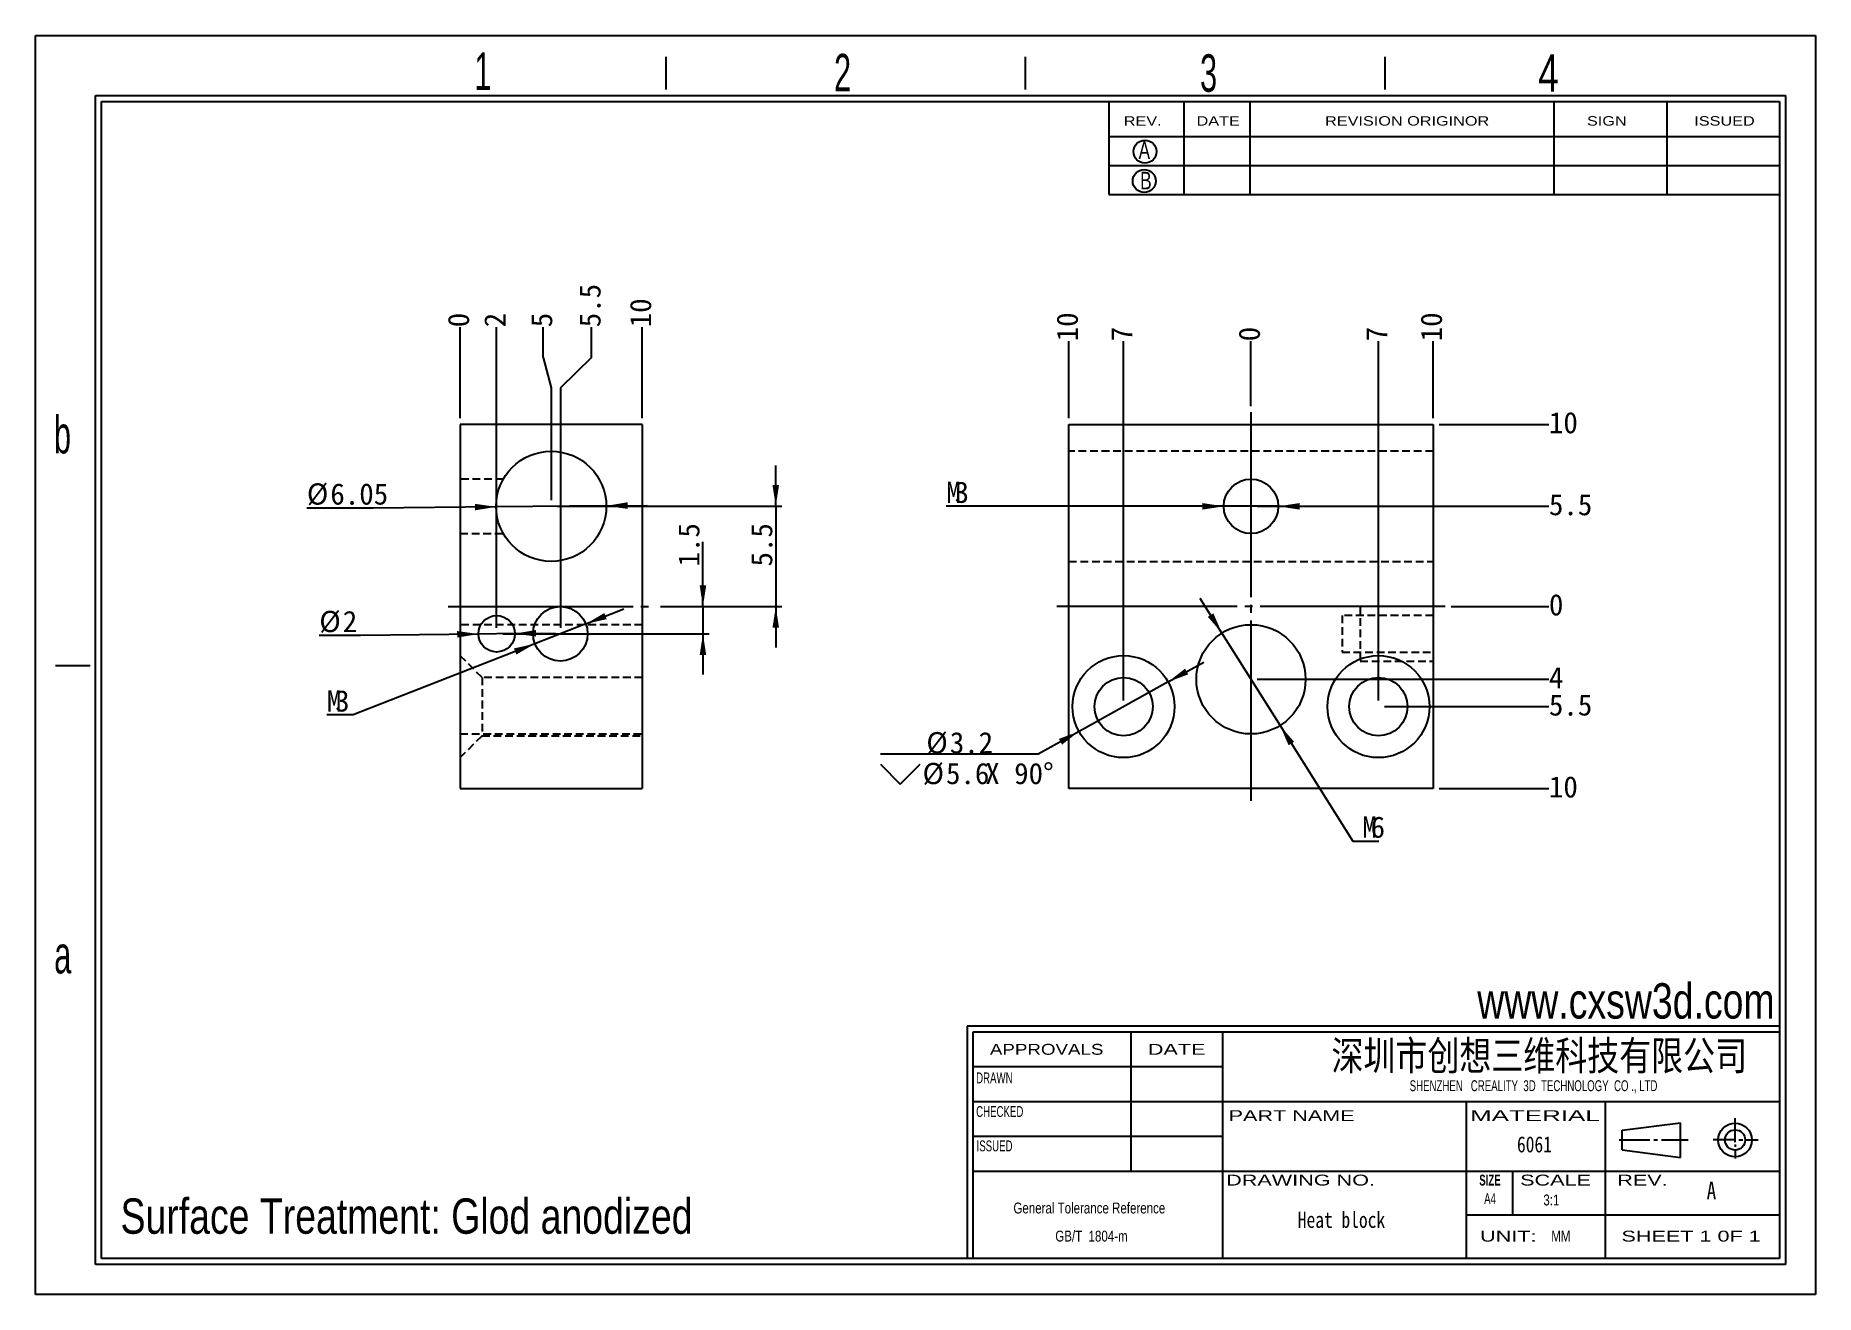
# Model space of a CAD drawing. Extents: x 0.6 to 98.4, y 0.4 to 69.6.
import ezdxf

# ---------------------------------------------------------------- set-up
doc = ezdxf.new("R2010")
doc.units = 0
doc.header["$LTSCALE"] = 0.333333
for name, pattern in [('SLD-中心线', [34.29, 30.48, -1.27, 1.27, -1.27]), ('SLD-实线', [0]), ('SLD-点画线', [10.16, 6.35, -1.27, 1.27, -1.27]), ('SLD-虚线', [1.905, 1.27, -0.635])]:
    doc.linetypes.add(name, pattern=pattern)
doc.layers.get('0').update_dxf_attribs({"linetype": 'CONTINUOUS'})
for name, color, linetype in [('DIM', 5, 'SLD-实线'), ('SLD-0', 179, 'SLD-实线'), ('中心线', 1, 'SLD-点画线')]:
    doc.layers.add(name, color=color, linetype=linetype)
doc.styles.add('SLDTEXTSTYLE0', font='arial.ttf', dxfattribs={"width": 0.7584})
doc.styles.add('SLDTEXTSTYLE1', font='arial.ttf', dxfattribs={"width": 0.63516})
doc.styles.add('SLDTEXTSTYLE10', font='', dxfattribs={"width": 0.8})
doc.styles.add('SLDTEXTSTYLE11', font='', dxfattribs={"width": 0.67})
doc.styles.add('SLDTEXTSTYLE12', font='')
doc.styles.add('SLDTEXTSTYLE2', font='GOTHIC.TTF', dxfattribs={"width": 0.7304})
doc.styles.add('SLDTEXTSTYLE3', font='GOTHIC.TTF', dxfattribs={"width": 0.61171})
doc.styles.add('SLDTEXTSTYLE4', font='arialbd.ttf', dxfattribs={"width": 0.63516})
doc.styles.add('SLDTEXTSTYLE5', font='arial.ttf', dxfattribs={"width": 1.422})
doc.styles.add('SLDTEXTSTYLE6', font='arial.ttf', dxfattribs={"width": 1.2324})
doc.styles.add('SLDTEXTSTYLE7', font='arial.ttf', dxfattribs={"width": 1.7064})
doc.styles.add('SLDTEXTSTYLE8', font='', dxfattribs={"width": 0.8, "bigfont": 'bigfont'})
doc.styles.add('SLDTEXTSTYLE9', font='', dxfattribs={"width": 0.8})
doc.styles.get('SLDTEXTSTYLE10').set_extended_font_data('宋体', bold=True)
doc.styles.get('SLDTEXTSTYLE11').set_extended_font_data('宋体')
doc.styles.get('SLDTEXTSTYLE12').set_extended_font_data('宋体')
doc.styles.get('SLDTEXTSTYLE8').set_extended_font_data('宋体', bold=True)
doc.styles.get('SLDTEXTSTYLE9').set_extended_font_data('宋体')
doc.dimstyles.new('SLDDIMSTYLE0', dxfattribs={"dimtxt": 1.166667, "dimasz": 1.166667, "dimexe": 0, "dimexo": 0.0625, "dimgap": 0.291667, "dimtad": 0, "dimtih": 1, "dimtoh": 1, "dimdec": 0, "dimrnd": 1e-09, "dimdsep": 46, "dimtxsty": 'SLDTEXTSTYLE11', "dimblk1": 'NONE', "dimblk2": 'NONE', "dimsah": 1, "dimcen": 0.09, "dimadec": 0, "dimazin": 0, "dimtfac": 1, "dimtdec": 0, "dimtofl": 0, "dimtmove": 0, "dimatfit": 3, "dimldrblk": 'NONE', "dimfxl": 0, "dimtolj": 1, "dimtzin": 12, "dimarcsym": 0})
doc.dimstyles.new('SLDDIMSTYLE1', dxfattribs={"dimtxt": 1.166667, "dimasz": 1.166667, "dimexe": 0, "dimexo": 0.0625, "dimgap": 0.291667, "dimtad": 0, "dimtih": 1, "dimtoh": 1, "dimrnd": 1e-09, "dimzin": 12, "dimdsep": 46, "dimtxsty": 'SLDTEXTSTYLE11', "dimblk1": 'NONE', "dimblk2": 'NONE', "dimsah": 1, "dimcen": 0.09, "dimadec": 0, "dimazin": 0, "dimtfac": 1, "dimtofl": 0, "dimtmove": 0, "dimatfit": 3, "dimldrblk": 'NONE', "dimfxl": 0, "dimtolj": 1, "dimtzin": 12, "dimarcsym": 0})
doc.dimstyles.new('SLDDIMSTYLE2', dxfattribs={"dimtxt": 1.166667, "dimasz": 1.166667, "dimexe": 0, "dimexo": 0.0625, "dimgap": 0.291667, "dimtad": 0, "dimtih": 1, "dimtoh": 1, "dimrnd": 1e-09, "dimzin": 12, "dimdsep": 46, "dimtxsty": 'SLDTEXTSTYLE11', "dimsah": 1, "dimcen": 0, "dimadec": 0, "dimazin": 0, "dimtfac": 1, "dimtmove": 0, "dimatfit": 3, "dimfxl": 0, "dimtolj": 1, "dimtzin": 12, "dimarcsym": 0})
doc.dimstyles.new('SLDDIMSTYLE3', dxfattribs={"dimtxt": 1.166667, "dimasz": 1.166667, "dimexe": 0, "dimexo": 0.0625, "dimgap": 0.291667, "dimtad": 0, "dimtih": 1, "dimtoh": 1, "dimrnd": 1e-09, "dimzin": 12, "dimdsep": 46, "dimtxsty": 'SLDTEXTSTYLE11', "dimsah": 1, "dimcen": 0, "dimadec": 0, "dimazin": 0, "dimtfac": 1, "dimtmove": 0, "dimatfit": 3, "dimfxl": 0, "dimtolj": 1, "dimtzin": 12, "dimarcsym": 0})
doc.dimstyles.new('SLDDIMSTYLE4', dxfattribs={"dimtxt": 1.166667, "dimasz": 1.166667, "dimexe": 0, "dimexo": 0.0625, "dimgap": 0.291667, "dimtad": 2, "dimrnd": 1e-09, "dimzin": 12, "dimdsep": 46, "dimtxsty": 'SLDTEXTSTYLE11', "dimsah": 1, "dimcen": 0.09, "dimadec": 0, "dimazin": 0, "dimtfac": 1, "dimtmove": 0, "dimatfit": 0, "dimfxl": 0, "dimtolj": 1, "dimtzin": 12, "dimarcsym": 0})
doc.dimstyles.new('SLDDIMSTYLE5', dxfattribs={"dimtxt": 1.166667, "dimasz": 1.166667, "dimexe": 0, "dimexo": 0.0625, "dimgap": 0.291667, "dimtad": 0, "dimtih": 1, "dimtoh": 1, "dimrnd": 1e-09, "dimzin": 12, "dimdsep": 46, "dimtxsty": 'SLDTEXTSTYLE11', "dimsah": 1, "dimcen": 0, "dimadec": 0, "dimazin": 0, "dimtfac": 1, "dimtmove": 0, "dimatfit": 3, "dimfxl": 0, "dimtolj": 1, "dimtzin": 12, "dimarcsym": 0})

# ---------------------------------------------------------------- blocks, each defined once
blk = doc.blocks.new('SW_NOTE_0')
at = {"layer": 'SLD-0', "color": 0, "char_height": 0.59755, "attachment_point": 2, "style": 'SLDTEXTSTYLE0'}
for s, insert in [('General Tolerance Reference ', (4.34, 0.77)), (' GB/T  1804-m', (4.369, -0.773))]:
    blk.add_mtext(s, dxfattribs=dict(at, insert=insert))
blk = doc.blocks.new('_D')
at = {"layer": 'DIM'}
blk.add_line((67.366, 49.208), (67.366, 52.771), dxfattribs=at)
at = {"layer": 'DIM', "insert": (66.688, 52.771), "char_height": 1.167, "attachment_point": 1, "rotation": 90, "style": 'SLDTEXTSTYLE12'}
blk.add_mtext('0', dxfattribs=at)
blk = doc.blocks.new('_NONE')
blk = doc.blocks.new('_D_1')
at = {"layer": 'DIM'}
blk.add_line((74.366, 33.041), (74.366, 52.771), dxfattribs=at)
at = {"layer": 'DIM', "insert": (73.688, 52.771), "char_height": 1.167, "attachment_point": 1, "rotation": 90, "style": 'SLDTEXTSTYLE12'}
blk.add_mtext('7', dxfattribs=at)
blk = doc.blocks.new('_D_2')
at = {"layer": 'DIM'}
blk.add_line((77.366, 48.541), (77.366, 52.771), dxfattribs=at)
at = {"layer": 'DIM', "insert": (76.688, 52.771), "char_height": 1.1667, "attachment_point": 1, "rotation": 90, "style": 'SLDTEXTSTYLE12'}
blk.add_mtext('10', dxfattribs=at)
blk = doc.blocks.new('_D_3')
at = {"layer": 'DIM'}
blk.add_line((60.366, 33.041), (60.366, 52.771), dxfattribs=at)
at = {"layer": 'DIM', "insert": (59.688, 52.771), "char_height": 1.167, "attachment_point": 1, "rotation": 90, "style": 'SLDTEXTSTYLE12'}
blk.add_mtext('7', dxfattribs=at)
blk = doc.blocks.new('_D_4')
at = {"layer": 'DIM'}
blk.add_line((57.366, 48.541), (57.366, 52.771), dxfattribs=at)
at = {"layer": 'DIM', "insert": (56.688, 52.771), "char_height": 1.1667, "attachment_point": 1, "rotation": 90, "style": 'SLDTEXTSTYLE12'}
blk.add_mtext('10', dxfattribs=at)
blk = doc.blocks.new('_D_5')
at = {"layer": 'DIM'}
blk.add_line((78.366, 38.208), (83.732, 38.208), dxfattribs=at)
at = {"layer": 'DIM', "insert": (83.732, 38.886), "char_height": 1.167, "attachment_point": 1, "style": 'SLDTEXTSTYLE12'}
blk.add_mtext('0', dxfattribs=at)
blk = doc.blocks.new('_D_6')
at = {"layer": 'DIM'}
blk.add_line((67.7, 34.208), (83.732, 34.208), dxfattribs=at)
at = {"layer": 'DIM', "insert": (83.732, 34.886), "char_height": 1.167, "attachment_point": 1, "style": 'SLDTEXTSTYLE12'}
blk.add_mtext('4', dxfattribs=at)
blk = doc.blocks.new('_D_7')
at = {"layer": 'DIM'}
blk.add_line((74.7, 32.708), (83.732, 32.708), dxfattribs=at)
at = {"layer": 'DIM', "insert": (83.732, 33.386), "char_height": 1.1667, "attachment_point": 1, "style": 'SLDTEXTSTYLE12'}
blk.add_mtext('5.5', dxfattribs=at)
blk = doc.blocks.new('_D_8')
at = {"layer": 'DIM'}
blk.add_line((77.7, 28.208), (83.732, 28.208), dxfattribs=at)
at = {"layer": 'DIM', "insert": (83.732, 28.886), "char_height": 1.1667, "attachment_point": 1, "style": 'SLDTEXTSTYLE12'}
blk.add_mtext('10', dxfattribs=at)
blk = doc.blocks.new('_D_9')
at = {"layer": 'DIM'}
blk.add_line((67.7, 43.708), (83.732, 43.708), dxfattribs=at)
at = {"layer": 'DIM', "insert": (83.732, 44.386), "char_height": 1.1667, "attachment_point": 1, "style": 'SLDTEXTSTYLE12'}
blk.add_mtext('5.5', dxfattribs=at)
blk = doc.blocks.new('_D_10')
at = {"layer": 'DIM'}
blk.add_line((77.7, 48.208), (83.732, 48.208), dxfattribs=at)
at = {"layer": 'DIM', "insert": (83.732, 48.886), "char_height": 1.1667, "attachment_point": 1, "style": 'SLDTEXTSTYLE12'}
blk.add_mtext('10', dxfattribs=at)
blk = doc.blocks.new('_D_11')
at = {"layer": 'DIM'}
for p, q in [((52.067, 43.708), (50.63, 43.708)), ((65.866, 43.708), (52.067, 43.708)), ((68.866, 43.708), (65.866, 43.708)), ((68.866, 43.708), (71.11, 43.708))]:
    blk.add_line(p, q, dxfattribs=at)
for points in [[(65.866, 43.708), (64.7, 43.887), (64.7, 43.528)], [(68.866, 43.708), (70.033, 43.528), (70.033, 43.887)]]:
    blk.add_solid(points, dxfattribs=at)
at = {"layer": 'DIM', "char_height": 1.167, "attachment_point": 1, "style": 'SLDTEXTSTYLE12'}
for s, insert in [('M', (50.63, 45.065)), ('3', (51.084, 45.065))]:
    blk.add_mtext(s, dxfattribs=dict(at, insert=insert))
blk = doc.blocks.new('SW_SYMBOL_HOLE_SINK')
at = {"layer": 'DIM', "color": 0}
for p, q in [((0, 292), (267, 25)), ((267, 25), (533, 292))]:
    blk.add_line(p, q, dxfattribs=at)
blk = doc.blocks.new('_D_12')
at = {"layer": 'DIM'}
for p, q in [((62.813, 34.069), (64.774, 35.159)), ((62.813, 34.069), (57.919, 31.347)), ((57.919, 31.347), (55.681, 30.101)), ((55.681, 30.101), (47.016, 30.101))]:
    blk.add_line(p, q, dxfattribs=at)
for points in [[(62.813, 34.069), (63.92, 34.479), (63.745, 34.793)], [(57.919, 31.347), (56.812, 30.936), (56.987, 30.623)]]:
    blk.add_solid(points, dxfattribs=at)
at = {"layer": 'DIM', "xscale": 0.004072727272727273, "yscale": 0.004072727272727273, "zscale": 0.004072727272727273}
blk.add_blockref('SW_SYMBOL_HOLE_SINK', (47.016, 28.357), dxfattribs=at)
at = {"layer": 'DIM', "char_height": 1.1667, "attachment_point": 1, "style": 'SLDTEXTSTYLE12'}
for s, insert in [('%%c', (49.531, 31.31)), ('3.2 ', (50.821, 31.31)), ('%%c', (49.324, 29.619)), ('5.6', (50.614, 29.619)), (' X 90°', (51.976, 29.619))]:
    blk.add_mtext(s, dxfattribs=dict(at, insert=insert))
blk = doc.blocks.new('_D_13')
at = {"layer": 'DIM'}
for p, q in [((65.77, 36.748), (64.576, 38.647)), ((65.77, 36.748), (68.962, 31.668)), ((68.962, 31.668), (72.953, 25.317)), ((72.953, 25.317), (74.39, 25.317))]:
    blk.add_line(p, q, dxfattribs=at)
for points in [[(65.77, 36.748), (65.301, 37.831), (64.997, 37.64)], [(68.962, 31.668), (69.431, 30.584), (69.735, 30.775)]]:
    blk.add_solid(points, dxfattribs=at)
at = {"layer": 'DIM', "char_height": 1.167, "attachment_point": 1, "style": 'SLDTEXTSTYLE12'}
for s, insert in [('M', (73.482, 26.675)), ('6', (73.936, 26.675))]:
    blk.add_mtext(s, dxfattribs=dict(at, insert=insert))
blk = doc.blocks.new('_D_14')
at = {"layer": 'DIM'}
blk.add_line((23.928, 48.541), (23.928, 53.541), dxfattribs=at)
at = {"layer": 'DIM', "insert": (23.249, 53.541), "char_height": 1.167, "attachment_point": 1, "rotation": 90, "style": 'SLDTEXTSTYLE12'}
blk.add_mtext('0', dxfattribs=at)
blk = doc.blocks.new('_D_15')
at = {"layer": 'DIM'}
blk.add_line((25.928, 37.041), (25.928, 53.541), dxfattribs=at)
at = {"layer": 'DIM', "insert": (25.249, 53.541), "char_height": 1.167, "attachment_point": 1, "rotation": 90, "style": 'SLDTEXTSTYLE12'}
blk.add_mtext('2', dxfattribs=at)
blk = doc.blocks.new('_D_16')
at = {"layer": 'DIM'}
for p, q in [((28.492, 51.874), (28.492, 53.541)), ((28.492, 51.874), (28.928, 50.208)), ((28.928, 50.208), (28.928, 44.041))]:
    blk.add_line(p, q, dxfattribs=at)
at = {"layer": 'DIM', "insert": (27.814, 53.541), "char_height": 1.167, "attachment_point": 1, "rotation": 90, "style": 'SLDTEXTSTYLE12'}
blk.add_mtext('5', dxfattribs=at)
blk = doc.blocks.new('_D_17')
at = {"layer": 'DIM'}
for p, q in [((31.148, 51.874), (31.148, 53.541)), ((31.148, 51.874), (29.428, 50.208)), ((29.428, 50.208), (29.428, 37.041))]:
    blk.add_line(p, q, dxfattribs=at)
at = {"layer": 'DIM', "insert": (30.47, 53.541), "char_height": 1.1667, "attachment_point": 1, "rotation": 90, "style": 'SLDTEXTSTYLE12'}
blk.add_mtext('5.5', dxfattribs=at)
blk = doc.blocks.new('_D_18')
at = {"layer": 'DIM'}
blk.add_line((33.928, 48.541), (33.928, 53.541), dxfattribs=at)
at = {"layer": 'DIM', "insert": (33.249, 53.541), "char_height": 1.1667, "attachment_point": 1, "rotation": 90, "style": 'SLDTEXTSTYLE12'}
blk.add_mtext('10', dxfattribs=at)
blk = doc.blocks.new('_D_19')
at = {"layer": 'DIM'}
for p, q in [((37.261, 38.208), (37.261, 41.764)), ((34.928, 38.208), (37.595, 38.208)), ((37.261, 38.208), (37.261, 36.708)), ((26.261, 36.708), (37.595, 36.708)), ((37.261, 36.708), (37.261, 34.464))]:
    blk.add_line(p, q, dxfattribs=at)
for points in [[(37.261, 38.208), (37.441, 39.374), (37.082, 39.374)], [(37.261, 36.708), (37.082, 35.541), (37.441, 35.541)]]:
    blk.add_solid(points, dxfattribs=at)
at = {"layer": 'DIM', "insert": (35.904, 40.403), "char_height": 1.1667, "attachment_point": 1, "rotation": 90, "style": 'SLDTEXTSTYLE12'}
blk.add_mtext('1.5', dxfattribs=at)
blk = doc.blocks.new('_D_20')
at = {"layer": 'DIM'}
for p, q in [((41.261, 43.708), (41.261, 45.951)), ((29.261, 43.708), (41.595, 43.708)), ((41.261, 43.708), (41.261, 38.208)), ((34.928, 38.208), (41.595, 38.208)), ((41.261, 38.208), (41.261, 35.964))]:
    blk.add_line(p, q, dxfattribs=at)
for points in [[(41.261, 43.708), (41.441, 44.874), (41.082, 44.874)], [(41.261, 38.208), (41.082, 37.041), (41.441, 37.041)]]:
    blk.add_solid(points, dxfattribs=at)
at = {"layer": 'DIM', "insert": (39.904, 40.403), "char_height": 1.1667, "attachment_point": 1, "rotation": 90, "style": 'SLDTEXTSTYLE12'}
blk.add_mtext('5.5', dxfattribs=at)
blk = doc.blocks.new('_D_21')
at = {"layer": 'DIM'}
for p, q in [((19.14, 43.612), (15.506, 43.612)), ((25.903, 43.678), (19.14, 43.612)), ((31.953, 43.737), (25.903, 43.678)), ((31.953, 43.737), (34.196, 43.759))]:
    blk.add_line(p, q, dxfattribs=at)
for points in [[(25.903, 43.678), (24.735, 43.846), (24.738, 43.487)], [(31.953, 43.737), (33.121, 43.569), (33.118, 43.928)]]:
    blk.add_solid(points, dxfattribs=at)
at = {"layer": 'DIM', "char_height": 1.1667, "attachment_point": 1, "style": 'SLDTEXTSTYLE12'}
for s, insert in [('%%c', (15.506, 44.97)), ('6.05', (16.796, 44.97))]:
    blk.add_mtext(s, dxfattribs=dict(at, insert=insert))
blk = doc.blocks.new('_D_22')
at = {"layer": 'DIM'}
for p, q in [((18.459, 36.612), (16.187, 36.612)), ((24.928, 36.695), (18.459, 36.612)), ((26.928, 36.72), (24.928, 36.695)), ((26.928, 36.72), (29.171, 36.749))]:
    blk.add_line(p, q, dxfattribs=at)
for points in [[(24.928, 36.695), (23.759, 36.859), (23.764, 36.5)], [(26.928, 36.72), (28.097, 36.556), (28.092, 36.915)]]:
    blk.add_solid(points, dxfattribs=at)
at = {"layer": 'DIM', "attachment_point": 1, "style": 'SLDTEXTSTYLE12'}
for s, insert, char_height in [('%%c', (16.187, 37.97), 1.1667), ('2', (17.477, 37.97), 1.167)]:
    blk.add_mtext(s, dxfattribs=dict(at, insert=insert, char_height=char_height))
blk = doc.blocks.new('_D_23')
at = {"layer": 'DIM'}
for p, q in [((30.825, 37.255), (28.031, 36.161)), ((30.825, 37.255), (32.914, 38.072)), ((28.031, 36.161), (18.041, 32.249)), ((18.041, 32.249), (16.605, 32.249))]:
    blk.add_line(p, q, dxfattribs=at)
for points in [[(30.825, 37.255), (31.977, 37.513), (31.846, 37.847)], [(28.031, 36.161), (26.88, 35.903), (27.01, 35.568)]]:
    blk.add_solid(points, dxfattribs=at)
at = {"layer": 'DIM', "char_height": 1.167, "attachment_point": 1, "style": 'SLDTEXTSTYLE12'}
for s, insert in [('M', (16.605, 33.607)), ('3', (17.058, 33.607))]:
    blk.add_mtext(s, dxfattribs=dict(at, insert=insert))

msp = doc.modelspace()

# ---------------------------------------------------------------- linework, layer by layer
at = {"color": 7, "linetype": 'SLD-实线'}
for p, q in [((23.928, 48.208), (23.928, 28.208)), ((33.928, 48.208), (23.928, 48.208)), ((33.928, 48.208), (33.928, 28.208)), ((57.366, 28.208), (57.366, 48.208)), ((57.366, 48.208), (77.366, 48.208)), ((77.366, 48.208), (77.366, 28.208)), ((23.928, 28.208), (33.928, 28.208)), ((77.366, 28.208), (57.366, 28.208))]:
    msp.add_line(p, q, dxfattribs=at)
at = {"color": 7, "linetype": 'SLD-虚线'}
for p, q in [((77.366, 46.733), (57.366, 46.733)), ((26.298, 45.208), (23.928, 45.208)), ((23.928, 42.208), (26.298, 42.208)), ((57.366, 40.683), (77.366, 40.683)), ((73.366, 38.208), (73.366, 35.208)), ((77.366, 38.208), (73.366, 38.208)), ((33.928, 37.208), (23.928, 37.208)), ((72.366, 37.708), (72.366, 35.708)), ((77.366, 37.708), (72.366, 37.708)), ((25.128, 34.308), (23.928, 35.508)), ((72.366, 35.708), (77.366, 35.708)), ((73.366, 35.208), (77.366, 35.208)), ((25.128, 34.308), (25.128, 31.108)), ((33.928, 34.308), (25.128, 34.308)), ((23.928, 31.208), (33.928, 31.208)), ((23.928, 29.908), (25.128, 31.108)), ((25.128, 31.108), (33.928, 31.108))]:
    msp.add_line(p, q, dxfattribs=at)
at = {"color": 7, "linetype": 'SLD-实线'}
for centre, radius in [((28.928, 43.708), 3.025), ((67.366, 43.708), 1.5), ((29.428, 36.708), 1.5), ((25.928, 36.708), 1), ((67.366, 34.208), 3), ((60.366, 32.708), 2.8), ((74.366, 32.708), 2.8), ((60.366, 32.708), 1.6), ((74.366, 32.708), 1.6)]:
    msp.add_circle(centre, radius, dxfattribs=at)
at = {"layer": 'SLD-0'}
for p, q in [((0.604, 69.558), (98.369, 69.558)), ((0.604, 0.431), (0.604, 69.558)), ((98.369, 69.558), (98.369, 0.431)), ((4.225, 2.406), (4.225, 65.937)), ((4.225, 65.937), (96.394, 65.937)), ((84.006, 65.937), (84.006, 60.838)), ((90.2, 65.937), (90.2, 60.838)), ((96.394, 65.937), (96.394, 2.406)), ((96.394, 2.406), (4.225, 2.406)), ((98.369, 0.431), (0.604, 0.431))]:
    msp.add_line(p, q, dxfattribs=at)
at = {"layer": 'SLD-0', "color": 6, "linetype": 'SLD-实线'}
for p, q in [((35.234, 66.595), (35.234, 68.39)), ((54.984, 66.595), (54.984, 68.39)), ((74.735, 66.595), (74.735, 68.39)), ((3.896, 2.077), (3.896, 66.266)), ((3.896, 66.266), (96.723, 66.266)), ((96.723, 66.266), (96.723, 2.077)), ((3.602, 34.951), (1.689, 34.951)), ((96.723, 2.077), (3.896, 2.077))]:
    msp.add_line(p, q, dxfattribs=at)
at = {"layer": 'SLD-0', "color": 179, "linetype": 'SLD-实线'}
for p, q in [((59.553, 65.937), (59.553, 60.838)), ((63.683, 65.937), (63.683, 60.838)), ((67.295, 65.937), (67.295, 60.838)), ((59.553, 64.025), (96.394, 64.025)), ((59.553, 62.431), (96.394, 62.431)), ((59.553, 60.838), (96.394, 60.838)), ((96.394, 15.154), (51.777, 15.154)), ((51.777, 15.154), (51.777, 2.406)), ((96.394, 14.835), (52.095, 14.835)), ((52.095, 14.835), (52.095, 2.406)), ((60.76, 14.835), (60.76, 7.187)), ((65.799, 14.835), (65.799, 2.406)), ((65.799, 12.923), (52.095, 12.923)), ((96.394, 11.011), (52.095, 11.011)), ((79.184, 11.011), (79.184, 2.406)), ((86.833, 2.406), (86.833, 11.011)), ((87.752, 9.451), (90.963, 9.846)), ((90.963, 7.949), (90.963, 9.846)), ((93.956, 8.783), (93.956, 10.105)), ((65.799, 9.099), (52.095, 9.099)), ((87.595, 8.911), (89.277, 8.911)), ((87.752, 8.369), (87.752, 9.451)), ((89.487, 8.911), (89.697, 8.911)), ((89.907, 8.911), (91.379, 8.911)), ((93.956, 8.911), (92.756, 8.911)), ((94.167, 8.911), (94.377, 8.911)), ((94.587, 8.911), (95.218, 8.911)), ((87.752, 8.369), (90.963, 7.949)), ((93.956, 8.655), (93.956, 8.528)), ((93.956, 8.4), (93.956, 7.889)), ((96.394, 7.187), (52.095, 7.187)), ((81.734, 7.187), (81.734, 4.797)), ((79.184, 4.797), (96.394, 4.797))]:
    msp.add_line(p, q, dxfattribs=at)
at = {"layer": 'SLD-0'}
for centre in [(61.541, 63.188), (61.5, 61.572)]:
    msp.add_circle(centre, 0.631, dxfattribs=at)
at = {"layer": 'SLD-0', "color": 179, "linetype": 'SLD-实线'}
for radius in [0.924, 0.556]:
    msp.add_circle((93.956, 8.911), radius, dxfattribs=at)
at = {"layer": '中心线', "linetype": 'SLD-中心线'}
for p, q in [((67.366, 48.874), (67.366, 27.541)), ((23.261, 38.208), (34.595, 38.208)), ((78.033, 38.208), (56.7, 38.208))]:
    msp.add_line(p, q, dxfattribs=at)

# ---------------------------------------------------------------- block references
at = {"layer": 'SLD-0', "color": 179}
msp.add_blockref('SW_NOTE_0', (54.146, 4.704), dxfattribs=at)

# ---------------------------------------------------------------- texts
at = {"layer": 'SLD-0'}
for s, insert, char_height, attachment_point, style in [('1', (24.704, 68.633), 2.057, 1, 'SLDTEXTSTYLE3'), ('2', (44.463, 68.552), 2.057, 1, 'SLDTEXTSTYLE3'), ('3', (64.569, 68.531), 2.057, 1, 'SLDTEXTSTYLE3'), ('4', (83.147, 68.529), 2.057, 1, 'SLDTEXTSTYLE2'), ('A', (61.193, 63.751), 0.968, 1, 'SLDTEXTSTYLE2'), ('B', (61.277, 62.079), 0.968, 1, 'SLDTEXTSTYLE2'), ('b', (1.612, 48.673), 2.057, 1, 'SLDTEXTSTYLE3'), ('a', (1.627, 20.117), 2.057, 1, 'SLDTEXTSTYLE3'), ('深圳市创想三维科技有限公司', (83.202, 14.346), 1.60936, 2, 'SLDTEXTSTYLE8'), ('6061', (82.936, 9.112), 0.8819, 2, 'SLDTEXTSTYLE10'), ('A', (92.393, 6.618), 0.97, 1, 'SLDTEXTSTYLE9'), ('Heat block', (72.336, 4.967), 0.8819, 2, 'SLDTEXTSTYLE10')]:
    msp.add_mtext(s, dxfattribs=dict(at, insert=insert, char_height=char_height, attachment_point=attachment_point, style=style))
at = {"layer": 'SLD-0', "color": 179}
for s, insert, char_height, attachment_point, style in [('REV.', (60.376, 65.133), 0.5179, 1, 'SLDTEXTSTYLE6'), ('DATE', (64.375, 65.133), 0.5179, 1, 'SLDTEXTSTYLE6'), ('REVISION ORIGINOR', (71.436, 65.133), 0.51788, 1, 'SLDTEXTSTYLE6'), ('SIGN', (85.822, 65.133), 0.5179, 1, 'SLDTEXTSTYLE6'), ('ISSUED', (91.716, 65.133), 0.5179, 1, 'SLDTEXTSTYLE6'), ('APPROVALS', (56.142, 14.188), 0.5976, 2, 'SLDTEXTSTYLE6'), ('DATE', (63.283, 14.188), 0.5976, 2, 'SLDTEXTSTYLE5'), ('DRAWN', (53.268, 12.618), 0.5976, 2, 'SLDTEXTSTYLE1'), ('SHENZHEN   CREALITY  3D  TECHNOLOGY  CO ., LTD', (82.887, 12.19), 0.59755, 2, 'SLDTEXTSTYLE1'), ('CHECKED', (53.565, 10.772), 0.5976, 2, 'SLDTEXTSTYLE1'), ('PART NAME', (69.598, 10.548), 0.5976, 2, 'SLDTEXTSTYLE5'), ('MATERIAL', (82.96, 10.548), 0.5976, 2, 'SLDTEXTSTYLE7'), ('ISSUED', (53.279, 8.885), 0.5976, 2, 'SLDTEXTSTYLE1'), ('DRAWING NO.', (70.089, 7.007), 0.59755, 2, 'SLDTEXTSTYLE5'), ('SIZE', (80.493, 7.007), 0.5976, 2, 'SLDTEXTSTYLE4'), ('SCALE', (84.096, 7.007), 0.5976, 2, 'SLDTEXTSTYLE5'), ('REV.', (88.87, 7.007), 0.5976, 2, 'SLDTEXTSTYLE5'), ('A4', (80.497, 5.984), 0.5976, 2, 'SLDTEXTSTYLE1'), ('3:1', (83.865, 5.915), 0.5976, 2, 'SLDTEXTSTYLE0'), ('UNIT:', (81.5, 3.93), 0.5976, 2, 'SLDTEXTSTYLE5'), ('MM', (84.387, 3.93), 0.5976, 2, 'SLDTEXTSTYLE0'), ('SHEET 1 0F 1', (91.54, 3.93), 0.59755, 2, 'SLDTEXTSTYLE5')]:
    msp.add_mtext(s, dxfattribs=dict(at, insert=insert, char_height=char_height, attachment_point=attachment_point, style=style))
at = {"layer": 'SLD-0', "color": 5, "char_height": 1.94028, "attachment_point": 1, "style": 'SLDTEXTSTYLE0'}
for s, insert in [('www.cxsw3d.com', (79.796, 17.519)), ('Surface Treatment: Glod anodized', (5.27, 5.702))]:
    msp.add_mtext(s, dxfattribs=dict(at, insert=insert))

# ---------------------------------------------------------------- dimensions: what is measured, and where the dimension line sits
at = {"layer": 'DIM'}
for feature_location, offset, dtype, origin, dimstyle, picture, middle in [((29.428, 36.708), (1.72, 16.833), 1, (23.928, 48.208), 'SLDDIMSTYLE1', '_D_17', (31.148, 54.222)), ((33.928, 48.208), (0, 5.333), 1, (23.928, 48.208), 'SLDDIMSTYLE1', '_D_18', (33.928, 53.995)), ((23.928079953, 48.207650092), (0, 5.333333333), 1, (23.928079953, 48.207650092), 'SLDDIMSTYLE0', '_D_14', (23.928079953, 53.767835269)), ((25.928, 36.708), (0, 16.833), 1, (23.928, 48.208), 'SLDDIMSTYLE1', '_D_15', (25.928, 53.768)), ((28.928, 43.708), (-0.436, 9.833), 1, (23.928, 48.208), 'SLDDIMSTYLE1', '_D_16', (28.492, 53.768)), ((57.366, 48.208), (0, 4.564), 1, (67.366, 48.874), 'SLDDIMSTYLE1', '_D_4', (57.366, 53.225)), ((77.366, 48.208), (0, 4.564), 1, (67.366, 48.874), 'SLDDIMSTYLE1', '_D_2', (77.366, 53.225)), ((60.366, 32.708), (0, 20.064), 1, (67.366, 48.874), 'SLDDIMSTYLE1', '_D_3', (60.366, 52.998)), ((67.366214944, 48.874316759), (0, 3.896974945), 1, (67.366214944, 48.874316759), 'SLDDIMSTYLE0', '_D', (67.366214944, 52.998143548)), ((74.366, 32.708), (0, 20.064), 1, (67.366, 48.874), 'SLDDIMSTYLE1', '_D_1', (74.366, 52.998)), ((77.366, 48.208), (6.366, 0), 0, (78.033, 38.208), 'SLDDIMSTYLE1', '_D_10', (84.186, 48.208)), ((67.366, 43.708), (16.366, 0), 0, (78.033, 38.208), 'SLDDIMSTYLE1', '_D_9', (84.413, 43.708)), ((67.366, 34.208), (16.366, 0), 0, (78.033, 38.208), 'SLDDIMSTYLE1', '_D_6', (83.959, 34.208)), ((74.366, 32.708), (9.366, 0), 0, (78.033, 38.208), 'SLDDIMSTYLE1', '_D_7', (84.413, 32.708)), ((77.366, 28.208), (6.366, 0), 0, (78.033, 38.208), 'SLDDIMSTYLE1', '_D_8', (84.186, 28.208)), ((78.032881611, 38.207650092), (5.699341301, 0), 0, (78.032881611, 38.207650092), 'SLDDIMSTYLE0', '_D_5', (83.959074756, 38.207650092))]:
    dim = msp.add_ordinate_dim(feature_location=feature_location, offset=offset, dtype=dtype, origin=origin, dimstyle=dimstyle, dxfattribs=at)
    dim.commit()
    dim.dimension.update_dxf_attribs({"geometry": picture, "text_midpoint": middle})
for base, p1, p2, picture, middle in [((41.261, 38.208), (28.928, 43.708), (34.595, 38.208), '_D_20', (41.261, 41.084)), ((37.261, 36.708), (34.595, 38.208), (25.928, 36.708), '_D_19', (37.261, 41.084))]:
    dim = msp.add_linear_dim(base=base, p1=p1, p2=p2, angle=90, dimstyle='SLDDIMSTYLE4', dxfattribs=at)
    dim.commit()
    dim.dimension.update_dxf_attribs({"geometry": picture, "text_midpoint": middle, "dimtype": 160})
for p1, p2, picture, middle in [((25.903, 43.678), (31.953, 43.737), '_D_21', (17.058, 44.458)), ((24.928, 36.695), (26.928, 36.72), '_D_22', (17.058, 37.458))]:
    dim = msp.add_diameter_dim_2p(p1=p1, p2=p2, dimstyle='SLDDIMSTYLE5', dxfattribs=at)
    dim.commit()
    dim.dimension.update_dxf_attribs({"geometry": picture, "text_midpoint": middle, "dimtype": 163})
for p1, p2, picture, middle in [((65.866, 43.708), (68.866, 43.708), '_D_11', (51.084, 44.387)), ((68.962, 31.668), (65.77, 36.748), '_D_13', (73.936, 25.996)), ((28.031, 36.161), (30.825, 37.255), '_D_23', (17.058, 32.928))]:
    dim = msp.add_diameter_dim_2p(p1=p1, p2=p2, text='M<>', dimstyle='SLDDIMSTYLE2', override={"dimpost": '<>'}, dxfattribs=at)
    dim.commit()
    dim.dimension.update_dxf_attribs({"geometry": picture, "text_midpoint": middle, "dimtype": 163})
dim = msp.add_diameter_dim_2p(p1=(57.919, 31.347), p2=(62.813, 34.069), text='%%c3.2 \\P{\\fGDT;w}<> X 90°', dimstyle='SLDDIMSTYLE3', dxfattribs=at)
dim.commit()
dim.dimension.update_dxf_attribs({"geometry": '_D_12', "text_midpoint": (51.084, 29.857), "dimtype": 163})

doc.saveas('drawing.dxf')
